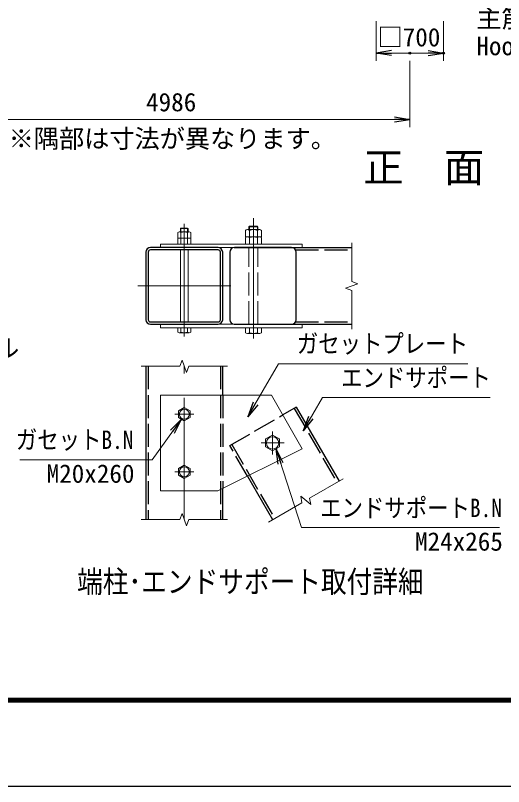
# Model space of a CAD drawing. Units: millimetres, scale not verified. Extents: x -16800 to 16800, y -11880 to 11880.
# Drawn here: x -11196 to -6107, y -11880 to -3832 of the extents above; entities that cross this region are included whole.
import ezdxf
from ezdxf.enums import TextEntityAlignment as Align

# ---------------------------------------------------------------- set-up
doc = ezdxf.new("R2010")
doc.units = ezdxf.units.MM
doc.header["$LTSCALE"] = 40
doc.header["$PDMODE"] = 32
doc.header["$PDSIZE"] = 20
doc.linetypes.add('DASHED', pattern=[7.5, 6, -1.5])
doc.linetypes.add('USER1', pattern=[50.8, 31.75, -6.35, 6.35, -6.35])
for name, color, linetype, lineweight in [('0-0_D-TTL-TXT', 7, 'Continuous', 13), ('0-1_D-STR1', 1, 'Continuous', 25), ('0-2_D-BMK', 2, 'USER1', 13), ('0-3_D-STR3', 3, 'Continuous', 13), ('0-4_D-STR-DIM', 7, 'Continuous', 13), ('0-7_D-STR-TXT', 7, 'Continuous', 13), ('0-C_D-TTL', 7, 'Continuous', 25)]:
    doc.layers.add(name, color=color, linetype=linetype, lineweight=lineweight)
doc.layers.add('0-5_0', color=7, linetype='Continuous')
doc.layers.add('0-6_Defpoints', color=8, linetype='Continuous')
doc.styles.add('ＭＳ ゴシック', font='')
doc.styles.get('ＭＳ ゴシック').set_extended_font_data('MS Gothic')

# ---------------------------------------------------------------- blocks, each defined once
blk = doc.blocks.new('_Open')
at = {"layer": '0-5_0'}
blk.add_line((-40, 6.67), (0, 0), dxfattribs=at)
blk.add_lwpolyline([(-40, -6.67), (0, 0), (-40, 0)], dxfattribs=at)

msp = doc.modelspace()

# ---------------------------------------------------------------- linework, layer by layer
at = {"layer": '0-1_D-STR1'}
for p, q in [((-9083.29, -6255.54), (-9787.29, -6255.54)), ((-8915.29, -6255.54), (-7690.15, -6255.54)), ((-8316.88, -6255.54), (-8913.7, -6255.54)), ((-9835.29, -6303.54), (-9835.29, -7007.54)), ((-9811.29, -6303.54), (-9811.29, -7007.54)), ((-9083.29, -6279.54), (-9787.29, -6279.54)), ((-9059.29, -7007.54), (-9059.29, -6303.54)), ((-9035.29, -7007.54), (-9035.29, -6303.54)), ((-8961.7, -6303.54), (-8961.7, -7007.54)), ((-8268.88, -7007.54), (-8268.88, -6303.54)), ((-9787.29, -7031.54), (-9083.29, -7031.54)), ((-9787.29, -7055.54), (-9083.29, -7055.54)), ((-8915.29, -7055.54), (-7690.15, -7055.54)), ((-8913.7, -7055.54), (-8316.88, -7055.54)), ((-9835.29, -7494.28), (-9835.29, -9094.28)), ((-9035.29, -7794.28), (-9035.29, -7494.28)), ((-8268.88, -7921.07), (-8407.2, -8000.93)), ((-8268.88, -7921.07), (-7822.47, -8694.28)), ((-8777.38, -8640.32), (-8515.29, -9094.28)), ((-9035.29, -9094.28), (-9035.29, -8769.28))]:
    msp.add_line(p, q, dxfattribs=at)
at = {"layer": '0-1_D-STR1', "linetype": 'DASHED'}
for p, q in [((-8275.31, -6279.54), (-7690.15, -6279.54)), ((-8275.31, -7031.54), (-7690.15, -7031.54)), ((-9811.29, -7494.28), (-9811.29, -9094.28)), ((-9059.29, -7494.28), (-9059.29, -9094.28)), ((-9035.29, -7794.28), (-9035.29, -8769.28)), ((-8289.67, -7933.07), (-7843.26, -8706.28)), ((-8940.92, -8309.07), (-8494.51, -9082.28))]:
    msp.add_line(p, q, dxfattribs=at)
msp.add_lwpolyline([(-8777.38, -8640.32), (-8961.7, -8321.07), (-8407.2, -8000.93)], dxfattribs=at)
at = {"layer": '0-1_D-STR1'}
for centre, radius, start, end in [((-9787.29, -6303.54), 48, 90, 180), ((-9083.29, -6303.54), 48, 0, 90), ((-8913.7, -6303.54), 48, 90, 180), ((-8316.88, -6303.54), 48, 0, 90), ((-9787.29, -6303.54), 24, 90, 180), ((-9083.29, -6303.54), 24, 0, 90), ((-9787.29, -7007.54), 48, 180, 270), ((-9787.29, -7007.54), 24, 180, 270), ((-9083.29, -7007.54), 24, 270, 0), ((-9083.29, -7007.54), 48, 270, 0), ((-8913.7, -7007.54), 48, 180, 270), ((-8316.88, -7007.54), 48, 270, 0)]:
    msp.add_arc(centre, radius, start, end, dxfattribs=at)
at = {"layer": '0-2_D-BMK'}
for p, q in [((-8715.29, -7204.02), (-8715.29, -5948.02)), ((-9435.29, -7182.43), (-9435.29, -6007.1)), ((-9920.79, -6655.54), (-8949.79, -6655.54)), ((-9435.29, -9094.28), (-9435.29, -7494.28)), ((-9435.29, -8082.37), (-9435.29, -7906.18)), ((-9335.29, -7994.28), (-9535.29, -7994.28)), ((-9347.19, -7994.28), (-9523.39, -7994.28)), ((-8515.29, -8174.28), (-8515.29, -8414.28)), ((-8515.29, -8396.66), (-8515.29, -8191.89)), ((-8635.29, -8294.28), (-8395.29, -8294.28)), ((-8412.9, -8294.28), (-8617.68, -8294.28)), ((-9435.29, -8506.18), (-9435.29, -8682.37)), ((-9335.29, -8594.28), (-9535.29, -8594.28)), ((-9347.19, -8594.28), (-9523.39, -8594.28))]:
    msp.add_line(p, q, dxfattribs=at)
at = {"layer": '0-3_D-STR3'}
for p, q in [((-8763.29, -6038.03), (-8756.79, -6031.54)), ((-8756.79, -6031.54), (-8673.79, -6031.54)), ((-8756.79, -6067.54), (-8756.79, -6031.54)), ((-8673.79, -6067.54), (-8673.79, -6031.54)), ((-8673.79, -6031.54), (-8667.29, -6038.03)), ((-9504.49, -6155.54), (-9504.49, -6097.14)), ((-9488.22, -6091.54), (-9383.37, -6091.54)), ((-9475.29, -6056.95), (-9469.88, -6051.54)), ((-9475.29, -6091.54), (-9475.29, -6056.95)), ((-9475.29, -6056.95), (-9395.29, -6056.95)), ((-9469.89, -6155.54), (-9469.89, -6097.14)), ((-9469.88, -6051.54), (-9400.7, -6051.54)), ((-9469.88, -6091.54), (-9469.88, -6051.54)), ((-9400.7, -6091.54), (-9400.7, -6051.54)), ((-9395.29, -6056.95), (-9400.7, -6051.54)), ((-9400.69, -6155.54), (-9400.69, -6097.14)), ((-9395.29, -6091.54), (-9395.29, -6056.95)), ((-9366.09, -6097.14), (-9366.09, -6155.54)), ((-8798.49, -6143.54), (-8798.49, -6075.54)), ((-8778.07, -6067.54), (-8649.36, -6067.54)), ((-8763.29, -6067.54), (-8763.29, -6038.03)), ((-8763.29, -6038.03), (-8667.29, -6038.03)), ((-8756.89, -6143.54), (-8756.89, -6075.54)), ((-8673.69, -6143.54), (-8673.69, -6075.54)), ((-8667.29, -6067.54), (-8667.29, -6038.03)), ((-8632.09, -6075.54), (-8632.09, -6143.54)), ((-9504.49, -6155.54), (-9366.09, -6155.54)), ((-9504.49, -6219.54), (-9504.49, -6161.14)), ((-9488.22, -6155.54), (-9383.37, -6155.54)), ((-9469.89, -6219.54), (-9469.89, -6161.14)), ((-9400.69, -6219.54), (-9400.69, -6161.14)), ((-9366.09, -6161.14), (-9366.09, -6219.54)), ((-8798.49, -6143.54), (-8632.09, -6143.54)), ((-8798.49, -6219.54), (-8798.49, -6151.54)), ((-8778.07, -6143.54), (-8649.36, -6143.54)), ((-8756.89, -6219.54), (-8756.89, -6151.54)), ((-8673.69, -6219.54), (-8673.69, -6151.54)), ((-8632.09, -6151.54), (-8632.09, -6219.54)), ((-9685.29, -6219.54), (-8205.29, -6219.54)), ((-9685.29, -6219.54), (-9685.29, -6255.54)), ((-9685.29, -6255.54), (-8205.29, -6255.54)), ((-9504.49, -6219.54), (-9366.09, -6219.54)), ((-8798.49, -6219.54), (-8632.09, -6219.54)), ((-8205.29, -6219.54), (-8205.29, -6255.54)), ((-9475.29, -7031.54), (-9475.29, -6279.54)), ((-9395.29, -7031.54), (-9395.29, -6279.54)), ((-9685.29, -7055.54), (-8205.29, -7055.54)), ((-9685.29, -7091.54), (-9685.29, -7055.54)), ((-8205.29, -7091.54), (-8205.29, -7055.54)), ((-9685.29, -7091.54), (-8205.29, -7091.54)), ((-9504.49, -7091.54), (-9366.09, -7091.54)), ((-9504.49, -7137.94), (-9504.49, -7091.54)), ((-9488.22, -7143.54), (-9383.37, -7143.54)), ((-9469.89, -7137.94), (-9469.89, -7091.54)), ((-9400.69, -7137.94), (-9400.69, -7091.54)), ((-9366.09, -7137.94), (-9366.09, -7091.54)), ((-8798.49, -7091.54), (-8632.09, -7091.54)), ((-8798.49, -7143.54), (-8798.49, -7091.54)), ((-8778.07, -7151.54), (-8649.36, -7151.54)), ((-8756.89, -7143.54), (-8756.89, -7091.54)), ((-8673.69, -7143.54), (-8673.69, -7091.54)), ((-8632.09, -7143.54), (-8632.09, -7091.54)), ((-8525.29, -7794.28), (-9685.29, -7794.28)), ((-9685.29, -8794.28), (-9685.29, -7794.28)), ((-9085.29, -8794.28), (-9685.29, -8794.28))]:
    msp.add_line(p, q, dxfattribs=at)
at = {"layer": '0-3_D-STR3', "linetype": 'DASHED'}
for p, q in [((-8763.29, -7055.54), (-8763.29, -6255.54)), ((-8667.29, -7055.54), (-8667.29, -6255.54))]:
    msp.add_line(p, q, dxfattribs=at)
at = {"layer": '0-3_D-STR3'}
msp.add_lwpolyline([(-8525.29, -7794.28), (-8205.29, -8354.28), (-9085.29, -8794.28)], dxfattribs=at)
for points in [[(-9375.36, -7959.68), (-9435.29, -7925.08), (-9495.22, -7959.68), (-9495.22, -8028.88), (-9435.29, -8063.48), (-9375.36, -8028.88)], [(-8587.34, -8335.88), (-8515.29, -8377.48), (-8443.24, -8335.88), (-8443.24, -8252.68), (-8515.29, -8211.08), (-8587.34, -8252.68)], [(-9375.36, -8559.68), (-9435.29, -8525.08), (-9495.22, -8559.68), (-9495.22, -8628.88), (-9435.29, -8663.48), (-9375.36, -8628.88)]]:
    msp.add_lwpolyline(points, close=True, dxfattribs=at)
for centre, radius in [((-9435.29, -7994.28), 52.42), ((-8515.29, -8294.28), 64.36), ((-9435.29, -8594.28), 52.42)]:
    msp.add_circle(centre, radius, dxfattribs=at)
for centre, radius, start, end in [((-9487.19, -6120.96), 29.45, 54.01973, 125.98027), ((-9435.29, -6201.22), 109.69, 71.61284, 108.38716), ((-9383.39, -6121.06), 29.52, 54.12648, 125.87352), ((-8777.69, -6098.57), 31.03, 47.91412, 132.08588), ((-8715.29, -6179.7), 112.16, 68.22895, 111.77105), ((-8652.89, -6097.79), 30.46, 46.94085, 133.05915), ((-9487.19, -6184.96), 29.45, 54.01973, 125.98027), ((-9435.29, -6265.22), 109.69, 71.61284, 108.38716), ((-9383.39, -6185.06), 29.52, 54.12648, 125.87352), ((-8777.69, -6174.57), 31.03, 47.91412, 132.08588), ((-8715.29, -6255.7), 112.16, 68.22895, 111.77105), ((-8652.89, -6173.79), 30.46, 46.94085, 133.05915), ((-9487.19, -7114.11), 29.45, 234.01973, 305.98027), ((-9435.29, -7033.85), 109.69, 251.61284, 288.38716), ((-9383.39, -7114.01), 29.52, 234.12648, 305.87352), ((-8777.69, -7120.5), 31.03, 227.91412, 312.08588), ((-8715.29, -7039.38), 112.16, 248.22895, 291.77105), ((-8652.89, -7121.28), 30.46, 226.94085, 313.05915)]:
    msp.add_arc(centre, radius, start, end, dxfattribs=at)
at = {"layer": '0-4_D-STR-DIM'}
for p, q in [((-7434.08, -3892.48), (-7434.08, -4305.06)), ((-6734.08, -3892.48), (-6734.08, -4305.06)), ((-7274.08, -4225.06), (-6894.08, -4225.06)), ((-7084.08, -4305.06), (-7084.08, -4997.82)), ((-7244.08, -4917.82), (-11910.08, -4917.82)), ((-7690.15, -6205.54), (-7690.15, -6609.36)), ((-7753.58, -6678.62), (-7626.73, -6632.45)), ((-7690.15, -6701.71), (-7753.58, -6678.62)), ((-7626.73, -6632.45), (-7690.15, -6609.36)), ((-7690.15, -6701.71), (-7690.15, -7105.54)), ((-9458.38, -7430.85), (-9481.47, -7494.28)), ((-9412.2, -7557.7), (-9458.38, -7430.85)), ((-9885.29, -7494.28), (-9481.47, -7494.28)), ((-9389.12, -7494.28), (-9412.2, -7557.7)), ((-9389.12, -7494.28), (-8985.29, -7494.28)), ((-8128.89, -8871.19), (-7779.17, -8669.28)), ((-8220.59, -8850.89), (-8208.87, -8917.36)), ((-8117.17, -8937.66), (-8220.59, -8850.89)), ((-8558.59, -9119.28), (-8208.87, -8917.36)), ((-8128.89, -8871.19), (-8117.17, -8937.66)), ((-9458.38, -9030.85), (-9481.47, -9094.28)), ((-9412.2, -9157.7), (-9458.38, -9030.85)), ((-9885.29, -9094.28), (-9481.47, -9094.28)), ((-9389.12, -9094.28), (-9412.2, -9157.7)), ((-9389.12, -9094.28), (-8985.29, -9094.28))]:
    msp.add_line(p, q, dxfattribs=at)
at = {"layer": '0-6_Defpoints'}
for p in [(-7084.08, -4225.06), (-6734.08, -4225.06)]:
    msp.add_point(p, dxfattribs=at)
at = {"layer": '0-7_D-STR-TXT'}
for points in [[(-6480.56, -7467.5), (-8453.8, -7467.5), (-8772.3, -8019.16)], [(-6246.65, -7818.91), (-7995.52, -7818.91), (-8196.24, -8166.56)], [(-11149.18, -8469.18), (-9768.83, -8469.18), (-9466.42, -8047.8)], [(-6148.16, -9177.4), (-8213.78, -9177.4), (-8478.65, -8358.58)]]:
    msp.add_lwpolyline(points, dxfattribs=at)
at = {"layer": '0-C_D-TTL', "color": 2}
msp.add_lwpolyline([(-16800, 11880), (16800, 11880), (16800, -11880), (-16800, -11880)], close=True, dxfattribs=at)
at = {"layer": '0-C_D-TTL'}
for points in [[(-15720, 11000), (15720, 11000), (15720, -11000), (-15720, -11000)], [(-15710, 10990), (15710, 10990), (15710, -10990), (-15710, -10990)], [(-15700, 10980), (15700, 10980), (15700, -10980), (-15700, -10980)], [(-15690, 10970), (15690, 10970), (15690, -10970), (-15690, -10970)], [(-15680, 10960), (15680, 10960), (15680, -10960), (-15680, -10960)]]:
    msp.add_lwpolyline(points, close=True, dxfattribs=at)

# ---------------------------------------------------------------- block references
at = {"layer": '0-4_D-STR-DIM', "xscale": 4, "yscale": 4, "rotation": 180}
msp.add_blockref('_Open', (-7434.08, -4225.06), dxfattribs=at)
at = {"layer": '0-4_D-STR-DIM', "xscale": 4, "yscale": 4}
for p in [(-6734.08, -4225.06), (-7084.08, -4917.82)]:
    msp.add_blockref('_Open', p, dxfattribs=at)
at = {"layer": '0-7_D-STR-TXT', "xscale": 4, "yscale": 4}
for p, rotation in [((-8773.3, -8020.89), 240), ((-9465.26, -8046.18), 54.33436), ((-8197.24, -8168.29), 240), ((-8479.26, -8356.68), 107.92501)]:
    msp.add_blockref('_Open', p, dxfattribs=dict(at, rotation=rotation))

# ---------------------------------------------------------------- texts
at = {"layer": '0-0_D-TTL-TXT', "style": 'ＭＳ ゴシック'}
msp.add_text('正\u3000面\u3000図', height=307.9, dxfattribs=at).set_placement((-7569.3, -5664.11), align=Align.BOTTOM_LEFT)
at = {"layer": '0-0_D-TTL-TXT', "style": 'ＭＳ ゴシック', "width": 0.85}
msp.add_text('端柱･エンドサポート取付詳細', height=230.8, dxfattribs=at).set_placement((-10552.84, -9925.85), align=Align.BOTTOM_LEFT)
at = {"layer": '0-4_D-STR-DIM', "style": 'ＭＳ ゴシック'}
for s, p in [('□700', (-7420.68, -4213.93)), ('4986', (-9833.98, -4890.83))]:
    msp.add_text(s, height=192.4, dxfattribs=at).set_placement(p, align=Align.BOTTOM_LEFT)
at = {"layer": '0-7_D-STR-TXT', "style": 'ＭＳ ゴシック'}
for s, p in [('主筋 8-D10', (-6390.43, -4016.62)), ('Hoop 4-D10', (-6390.43, -4305.96)), ('※隅部は寸法が異なります。', (-11266.43, -5272.06)), ('ターンバックル', (-12993.2, -7456.43)), ('M20x260', (-10870.94, -8767.83)), ('M24x265', (-7030.18, -9476.05))]:
    msp.add_text(s, height=192.4, dxfattribs=at).set_placement(p, align=Align.BOTTOM_LEFT)
at = {"layer": '0-7_D-STR-TXT', "style": 'ＭＳ ゴシック', "width": 0.85}
for s, p in [('ガセットプレート', (-8262.29, -7411.57)), ('エンドサポート', (-7800.96, -7767.04)), ('ガセットB.N', (-11191.77, -8414.27)), ('エンドサポートB.N', (-8019.22, -9125.54))]:
    msp.add_text(s, height=192.4, dxfattribs=at).set_placement(p, align=Align.BOTTOM_LEFT)

doc.saveas('drawing.dxf')
